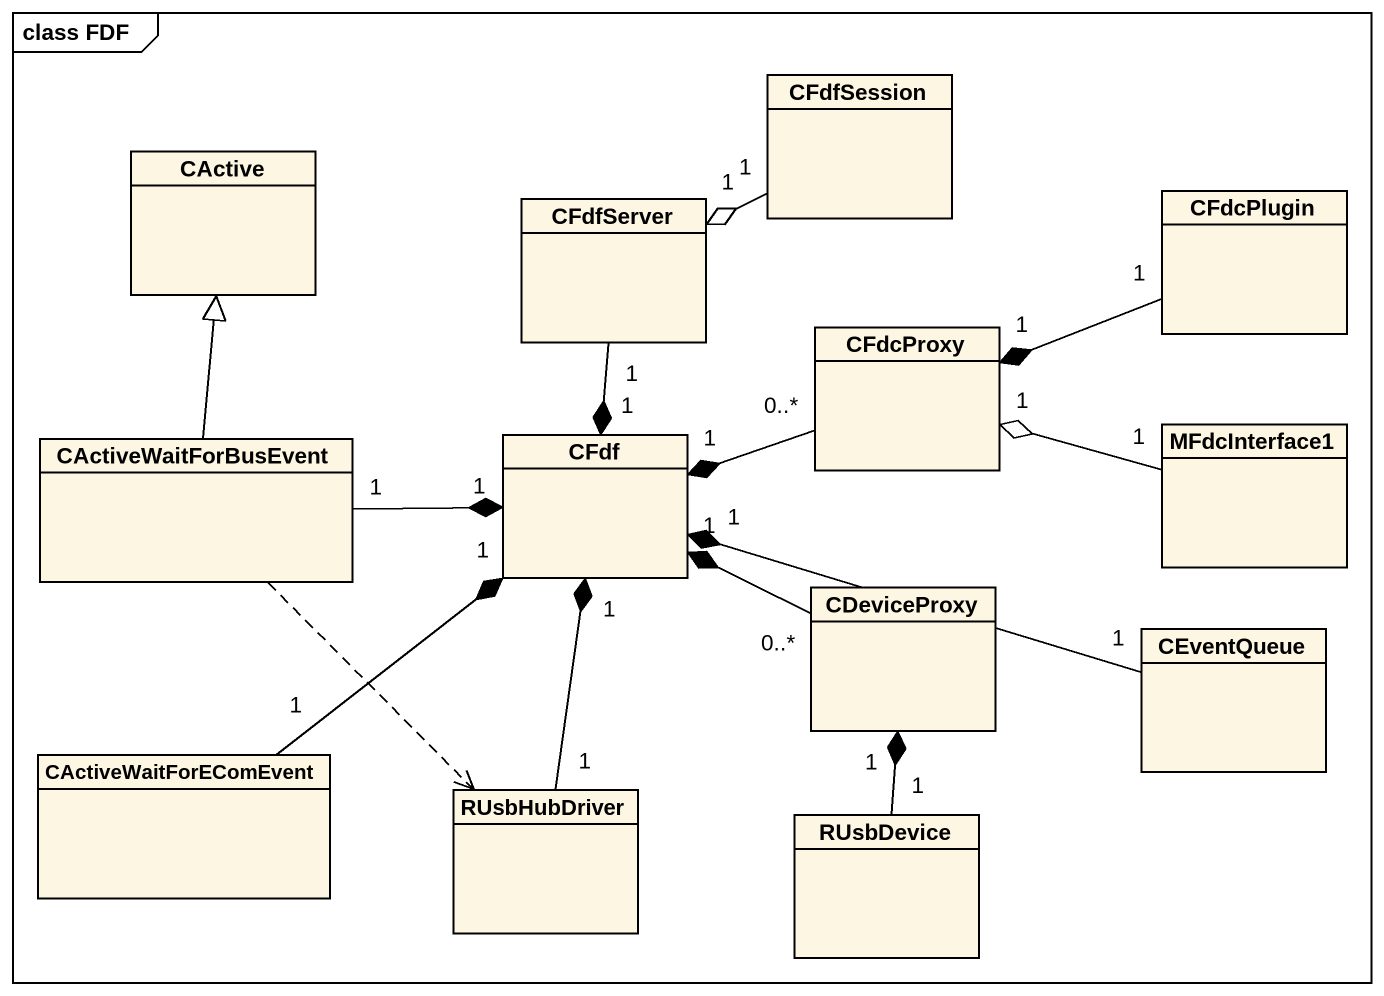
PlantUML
@startuml
mainframe class FDF
hide circle
hide empty members
class CActive
class CFdfSession
class CFdfServer
class CFdcPlugin
class CFdcProxy
class CActiveWaitForBusEvent
class CFdf
class MFdcInterface1
class CDeviceProxy
class CEventQueue
class CActiveWaitForEComEvent
class RUsbHubDriver
class RUsbDevice
CFdfSession "1" -left-o "1" CFdfServer
CFdfServer "1" --* "1" CFdf
CFdcPlugin "1" -left-* "1" CFdcProxy
CFdcProxy "0..*" -left-* "1" CFdf
CActiveWaitForBusEvent -up-|> CActive
CActiveWaitForBusEvent "1" -right-* "1" CFdf
CActiveWaitForBusEvent ..> RUsbHubDriver
MFdcInterface1 "1" -left-o "1" CFdcProxy
CDeviceProxy "0..*" -left-* "1" CFdf
CEventQueue "1" -left-* "1" CFdf
CActiveWaitForEComEvent "1" -up-* "1" CFdf
RUsbHubDriver "1" -up-* "1" CFdf
RUsbDevice "1" -up-* "1" CDeviceProxy
@enduml
